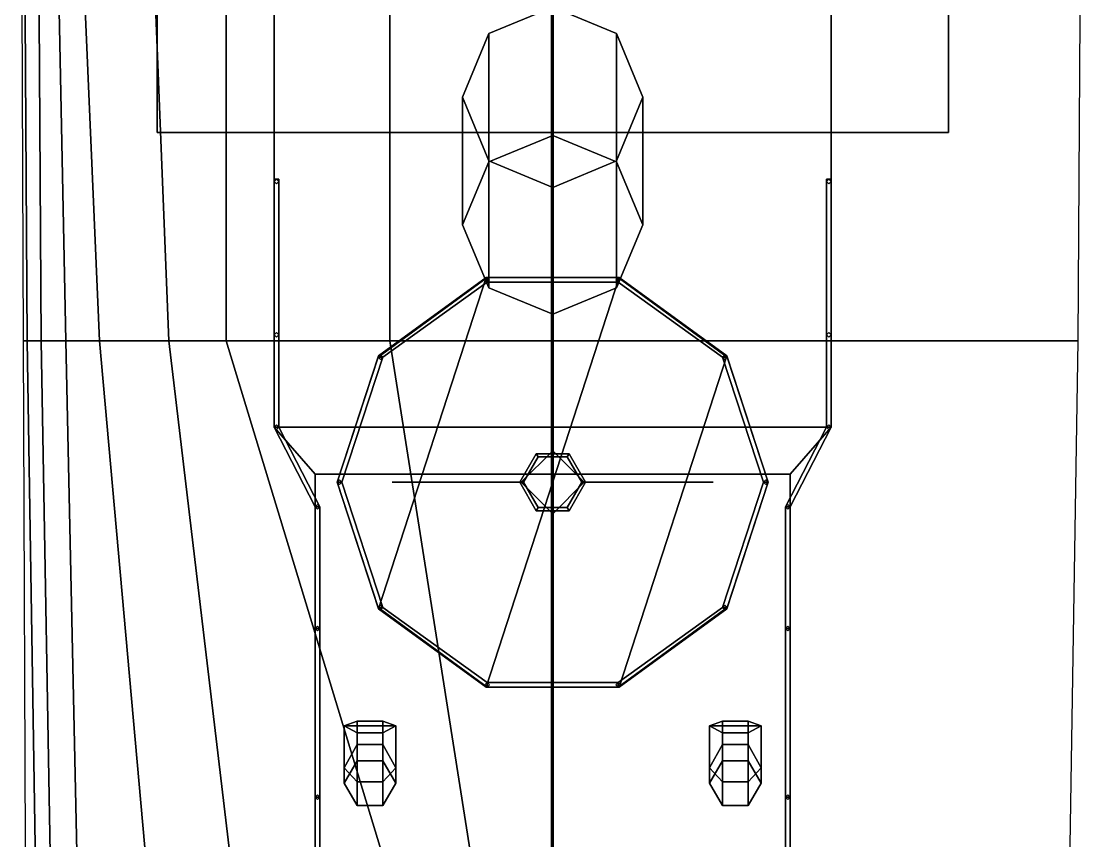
# Model space of a CAD drawing. Extents: x -4.5 to 4.5, y -27.5 to 27.3.
# Drawn here: x -4.54 to 4.52, y -12.48 to -5.48 of the extents above; entities that cross this region are included whole.
import ezdxf

# ---------------------------------------------------------------- set-up
doc = ezdxf.new("R2010")
doc.units = 0
doc.layers.get('0').update_dxf_attribs({"linetype": 'CONTINUOUS'})

msp = doc.modelspace()

# ---------------------------------------------------------------- linework, layer by layer
for points in [[(-3.38, -6.43, 3.41), (-3.38, 1.28, 3.41), (3.38, 1.28, 3.41), (3.38, -6.43, 3.41)], [(3.38, -6.43, 3.41), (3.38, 1.28, 3.41), (-3.38, 1.28, 3.41), (-3.38, -6.43, 3.41)], [(-3.38, -6.43, 4.27), (-3.38, -6.43, 3.41), (-3.38, 1.28, 3.41), (-3.38, 1.28, 4.27)], [(-3.38, 1.28, 4.27), (-3.38, 1.28, 3.41), (-3.38, -6.43, 3.41), (-3.38, -6.43, 4.27)], [(3.38, -6.43, 4.27), (3.38, -6.43, 3.41), (3.38, 1.28, 3.41), (3.38, 1.28, 4.27)], [(3.38, 1.28, 4.27), (3.38, 1.28, 3.41), (3.38, -6.43, 3.41), (3.38, -6.43, 4.27)], [(-2.38, 0.57, 3.41), (-2.38, 0.57, 1.02), (-2.38, -8.95, 1.02), (-2.38, -8.95, 3.41)], [(2.38, -8.95, 1.02), (2.38, 0.57, 1.02), (2.38, 0.57, 3.41), (2.38, -8.95, 3.41)], [(-0.01, -17.25, 10.25), (0.005, -17.25, 10.2587), (0.005, -2.49, 12.69), (-0.01, -2.49, 12.68)], [(0.005, -17.25, 10.2413), (-0.01, -17.25, 10.25), (-0.01, -2.49, 12.68), (0.005, -2.49, 12.67)], [(0.005, -17.25, 10.2587), (0.005, -17.25, 10.2413), (0.005, -2.49, 12.67), (0.005, -2.49, 12.69)], [(-4.54, -3.13, 2.14), (-4.52, -3.13, 1.02), (-4.49, -8.21, 1.08), (-4.52, -8.21, 2.15)], [(-4.52, -3.13, 1.02), (-4.4, -3.13, -1.95), (-4.37, -8.21, -0.57), (-4.49, -8.21, 1.08)], [(4.52, -3.13, 1.02), (-4.52, -3.13, 1.02), (-4.49, -8.21, 1.08), (4.49, -8.21, 1.08)], [(-4.4, -3.13, -1.95), (-4.26, -3.13, -2.62), (-4.16, -8.21, -1.76), (-4.37, -8.21, -0.57)], [(-4.26, -3.13, -2.62), (-4.09, -3.13, -2.93), (-3.87, -8.21, -2.4), (-4.16, -8.21, -1.76)], [(-4.09, -3.13, -2.93), (-3.48, -3.13, -3.38), (-3.28, -8.21, -3.01), (-3.87, -8.21, -2.4)], [(-3.48, -3.13, -3.38), (-2.79, -3.13, -3.63), (-2.79, -8.21, -3.26), (-3.28, -8.21, -3.01)], [(-2.79, -3.13, -3.63), (-1.39, -3.13, -3.93), (-1.39, -8.21, -3.76), (-2.79, -8.21, -3.26)], [(0, -8.21, -4.19), (-1.39, -8.21, -3.76), (-1.39, -3.13, -3.93), (0, -3.13, -4.07)], [(0, -5.36, 3.41), (-0.5445, -5.5855, 3.41), (-0.5445, -6.6808, 11.6458), (0, -6.4575, 11.6772)], [(-0.5445, -5.5855, 3.41), (0, -5.36, 3.41), (0, -6.4575, 11.6772), (-0.5445, -6.6808, 11.6458)], [(0.5445, -5.5855, 3.41), (0, -5.36, 3.41), (0, -6.4575, 11.6772), (0.5445, -6.6808, 11.6458)], [(0, -5.36, 3.41), (0.5445, -5.5855, 3.41), (0.5445, -6.6808, 11.6458), (0, -6.4575, 11.6772)], [(-0.5445, -5.5855, 3.41), (-0.77, -6.13, 3.41), (-0.77, -7.22, 11.57), (-0.5445, -6.6808, 11.6458)], [(-0.77, -6.13, 3.41), (-0.5445, -5.5855, 3.41), (-0.5445, -6.6808, 11.6458), (-0.77, -7.22, 11.57)], [(0.77, -6.13, 3.41), (0.5445, -5.5855, 3.41), (0.5445, -6.6808, 11.6458), (0.77, -7.22, 11.57)], [(0.5445, -5.5855, 3.41), (0.77, -6.13, 3.41), (0.77, -7.22, 11.57), (0.5445, -6.6808, 11.6458)], [(-0.77, -6.13, 3.41), (-0.5445, -6.6745, 3.41), (-0.5445, -7.7592, 11.4942), (-0.77, -7.22, 11.57)], [(-0.5445, -6.6745, 3.41), (-0.77, -6.13, 3.41), (-0.77, -7.22, 11.57), (-0.5445, -7.7592, 11.4942)], [(0.5445, -6.6745, 3.41), (0.77, -6.13, 3.41), (0.77, -7.22, 11.57), (0.5445, -7.7592, 11.4942)], [(0.77, -6.13, 3.41), (0.5445, -6.6745, 3.41), (0.5445, -7.7592, 11.4942), (0.77, -7.22, 11.57)], [(-0.73, -6.43, 4.27), (-0.73, -6.43, 3.41), (-3.38, -6.43, 3.41), (-3.38, -6.43, 4.27)], [(-3.38, -6.43, 4.27), (-3.38, -6.43, 3.41), (-0.73, -6.43, 3.41), (-0.73, -6.43, 4.27)], [(2.38, -8.95, 3.41), (2.38, -6.43, 3.41), (-2.38, -6.43, 3.41), (-2.38, -8.95, 3.41)], [(3.38, -6.43, 4.27), (3.38, -6.43, 3.41), (0.73, -6.43, 3.41), (0.73, -6.43, 4.27)], [(0.73, -6.43, 4.27), (0.73, -6.43, 3.41), (3.38, -6.43, 3.41), (3.38, -6.43, 4.27)], [(-0.5445, -6.6745, 3.41), (0, -6.9, 3.41), (0, -7.9825, 11.4628), (-0.5445, -7.7592, 11.4942)], [(0, -6.9, 3.41), (-0.5445, -6.6745, 3.41), (-0.5445, -7.7592, 11.4942), (0, -7.9825, 11.4628)], [(0, -6.9, 3.41), (0.5445, -6.6745, 3.41), (0.5445, -7.7592, 11.4942), (0, -7.9825, 11.4628)], [(0.5445, -6.6745, 3.41), (0, -6.9, 3.41), (0, -7.9825, 11.4628), (0.5445, -7.7592, 11.4942)], [(-2.36, -6.83, 3.41), (-2.38, -6.85, 3.41), (-2.38, -6.85, 4.22), (-2.36, -6.83, 4.22)], [(-2.34, -8.95, 4.22), (-2.34, -6.83, 4.22), (-2.38, -6.83, 4.22), (-2.38, -8.95, 4.22)], [(-2.38, -8.95, 4.22), (-2.38, -6.83, 4.22), (-2.34, -6.83, 4.22), (-2.34, -8.95, 4.22)], [(-2.38, -6.85, 3.41), (-2.36, -6.87, 3.41), (-2.36, -6.87, 4.22), (-2.38, -6.85, 4.22)], [(-2.34, -6.85, 3.41), (-2.36, -6.83, 3.41), (-2.36, -6.83, 4.22), (-2.34, -6.85, 4.22)], [(-2.36, -6.87, 3.41), (-2.34, -6.85, 3.41), (-2.34, -6.85, 4.22), (-2.36, -6.87, 4.22)], [(2.36, -6.83, 3.41), (2.34, -6.85, 3.41), (2.34, -6.85, 4.22), (2.36, -6.83, 4.22)], [(2.34, -8.95, 4.22), (2.34, -6.83, 4.22), (2.38, -6.83, 4.22), (2.38, -8.95, 4.22)], [(2.38, -8.95, 4.22), (2.38, -6.83, 4.22), (2.34, -6.83, 4.22), (2.34, -8.95, 4.22)], [(2.34, -6.85, 3.41), (2.36, -6.87, 3.41), (2.36, -6.87, 4.22), (2.34, -6.85, 4.22)], [(2.38, -6.85, 3.41), (2.36, -6.83, 3.41), (2.36, -6.83, 4.22), (2.38, -6.85, 4.22)], [(2.36, -6.87, 3.41), (2.38, -6.85, 3.41), (2.38, -6.85, 4.22), (2.36, -6.87, 4.22)], [(-1.84, -9.42, 6.8), (-1.4886, -8.3385, 6.8), (-0.5686, -7.6701, 6.8), (-1.4886, -10.5015, 6.8)], [(-1.4886, -10.5015, 6.8), (-0.5686, -7.6701, 6.8), (-1.4886, -8.3385, 6.8), (-1.84, -9.42, 6.8)], [(-1.49, -8.35, 7.61), (-0.56, -7.67, 7.61), (-0.56, -7.71, 7.61), (-1.45, -8.35, 7.61)], [(-1.45, -8.35, 7.61), (-0.56, -7.71, 7.61), (-0.56, -7.67, 7.61), (-1.49, -8.35, 7.61)], [(-1.4886, -10.5015, 6.8), (-0.5686, -7.6701, 6.8), (0.5686, -7.6701, 6.8), (-0.5686, -11.1699, 6.8)], [(-0.5686, -11.1699, 6.8), (0.5686, -7.6701, 6.8), (-0.5686, -7.6701, 6.8), (-1.4886, -10.5015, 6.8)], [(-0.56, -7.67, 6.8), (-0.58, -7.69, 6.8), (-0.58, -7.69, 7.61), (-0.56, -7.67, 7.61)], [(-0.58, -7.69, 6.8), (-0.56, -7.71, 6.8), (-0.56, -7.71, 7.61), (-0.58, -7.69, 7.61)], [(-0.5686, -11.1699, 6.8), (0.5686, -7.6701, 6.8), (1.4886, -8.3385, 6.8), (0.5686, -11.1699, 6.8)], [(0.5686, -11.1699, 6.8), (1.4886, -8.3385, 6.8), (0.5686, -7.6701, 6.8), (-0.5686, -11.1699, 6.8)], [(-0.54, -7.69, 6.8), (-0.56, -7.67, 6.8), (-0.56, -7.67, 7.61), (-0.54, -7.69, 7.61)], [(-0.56, -7.71, 7.61), (0.56, -7.71, 7.61), (0.56, -7.67, 7.61), (-0.56, -7.67, 7.61)], [(-0.56, -7.67, 7.61), (0.56, -7.67, 7.61), (0.56, -7.71, 7.61), (-0.56, -7.71, 7.61)], [(-0.56, -7.71, 6.8), (-0.54, -7.69, 6.8), (-0.54, -7.69, 7.61), (-0.56, -7.71, 7.61)], [(0.56, -7.67, 6.8), (0.54, -7.69, 6.8), (0.54, -7.69, 7.61), (0.56, -7.67, 7.61)], [(0.54, -7.69, 6.8), (0.56, -7.71, 6.8), (0.56, -7.71, 7.61), (0.54, -7.69, 7.61)], [(0.58, -7.69, 6.8), (0.56, -7.67, 6.8), (0.56, -7.67, 7.61), (0.58, -7.69, 7.61)], [(1.45, -8.35, 7.61), (0.56, -7.71, 7.61), (0.56, -7.67, 7.61), (1.49, -8.35, 7.61)], [(1.49, -8.35, 7.61), (0.56, -7.67, 7.61), (0.56, -7.71, 7.61), (1.45, -8.35, 7.61)], [(0.56, -7.71, 6.8), (0.58, -7.69, 6.8), (0.58, -7.69, 7.61), (0.56, -7.71, 7.61)], [(0, -9.15, 6.21), (0, -8.05, 6.74), (0, -8.05, 6.8), (0, -9.15, 6.8)], [(0, -9.15, 6.8), (0, -8.05, 6.8), (0, -8.05, 6.74), (0, -9.15, 6.21)], [(-2.36, -8.14, 3.41), (-2.38, -8.16, 3.41), (-2.38, -8.16, 4.22), (-2.36, -8.14, 4.22)], [(-2.34, -8.16, 3.41), (-2.36, -8.14, 3.41), (-2.36, -8.14, 4.22), (-2.34, -8.16, 4.22)], [(2.36, -8.14, 3.41), (2.34, -8.16, 3.41), (2.34, -8.16, 4.22), (2.36, -8.14, 4.22)], [(2.38, -8.16, 3.41), (2.36, -8.14, 3.41), (2.36, -8.14, 4.22), (2.38, -8.16, 4.22)], [(-4.52, -8.21, 2.15), (-4.49, -8.21, 1.08), (-4.41, -13.24, 1.11), (-4.5, -13.24, 2.17)], [(-4.49, -8.21, 1.08), (-4.37, -8.21, -0.57), (-4.28, -13.24, -0.14), (-4.41, -13.24, 1.11)], [(4.49, -8.21, 1.08), (-4.49, -8.21, 1.08), (-4.41, -13.24, 1.11), (4.41, -13.24, 1.11)], [(-4.37, -8.21, -0.57), (-4.16, -8.21, -1.76), (-4.05, -13.24, -0.87), (-4.28, -13.24, -0.14)], [(-4.16, -8.21, -1.76), (-3.87, -8.21, -2.4), (-3.42, -13.24, -1.81), (-4.05, -13.24, -0.87)], [(-3.87, -8.21, -2.4), (-3.28, -8.21, -3.01), (-2.68, -13.24, -2.49), (-3.42, -13.24, -1.81)], [(-3.28, -8.21, -3.01), (-2.79, -8.21, -3.26), (-1.26, -13.24, -3.41), (-2.68, -13.24, -2.49)], [(-2.79, -8.21, -3.26), (-1.39, -8.21, -3.76), (-0.6, -13.24, -3.91), (-1.26, -13.24, -3.41)], [(-2.38, -8.16, 3.41), (-2.36, -8.18, 3.41), (-2.36, -8.18, 4.22), (-2.38, -8.16, 4.22)], [(-2.36, -8.18, 3.41), (-2.34, -8.16, 3.41), (-2.34, -8.16, 4.22), (-2.36, -8.18, 4.22)], [(0, -13.24, -4.67), (-0.6, -13.24, -3.91), (-1.39, -8.21, -3.76), (0, -8.21, -4.19)], [(2.34, -8.16, 3.41), (2.36, -8.18, 3.41), (2.36, -8.18, 4.22), (2.34, -8.16, 4.22)], [(2.36, -8.18, 3.41), (2.38, -8.16, 3.41), (2.38, -8.16, 4.22), (2.36, -8.18, 4.22)], [(-1.47, -8.33, 6.8), (-1.49, -8.35, 6.8), (-1.49, -8.35, 7.61), (-1.47, -8.33, 7.61)], [(-1.45, -8.35, 6.8), (-1.47, -8.33, 6.8), (-1.47, -8.33, 7.61), (-1.45, -8.35, 7.61)], [(1.47, -8.33, 6.8), (1.45, -8.35, 6.8), (1.45, -8.35, 7.61), (1.47, -8.33, 7.61)], [(1.49, -8.35, 6.8), (1.47, -8.33, 6.8), (1.47, -8.33, 7.61), (1.49, -8.35, 7.61)], [(-1.49, -8.35, 7.61), (-1.84, -9.42, 7.61), (-1.8, -9.42, 7.61), (-1.45, -8.35, 7.61)], [(-1.45, -8.35, 7.61), (-1.8, -9.42, 7.61), (-1.84, -9.42, 7.61), (-1.49, -8.35, 7.61)], [(-1.49, -8.35, 6.8), (-1.47, -8.37, 6.8), (-1.47, -8.37, 7.61), (-1.49, -8.35, 7.61)], [(-1.47, -8.37, 6.8), (-1.45, -8.35, 6.8), (-1.45, -8.35, 7.61), (-1.47, -8.37, 7.61)], [(0.5686, -11.1699, 6.8), (1.4886, -8.3385, 6.8), (1.84, -9.42, 6.8), (1.4886, -10.5015, 6.8)], [(1.4886, -10.5015, 6.8), (1.84, -9.42, 6.8), (1.4886, -8.3385, 6.8), (0.5686, -11.1699, 6.8)], [(1.45, -8.35, 7.61), (1.8, -9.42, 7.61), (1.84, -9.42, 7.61), (1.49, -8.35, 7.61)], [(1.49, -8.35, 7.61), (1.84, -9.42, 7.61), (1.8, -9.42, 7.61), (1.45, -8.35, 7.61)], [(1.45, -8.35, 6.8), (1.47, -8.37, 6.8), (1.47, -8.37, 7.61), (1.45, -8.35, 7.61)], [(1.47, -8.37, 6.8), (1.49, -8.35, 6.8), (1.49, -8.35, 7.61), (1.47, -8.37, 7.61)], [(-2.36, -8.93, 3.41), (-2.38, -8.95, 3.41), (-2.38, -8.95, 4.22), (-2.36, -8.93, 4.22)], [(2.03, -9.35, 3.41), (2.38, -8.95, 3.41), (-2.38, -8.95, 3.41), (-2.03, -9.35, 3.41)], [(-2.38, -8.95, 3.41), (-2.38, -8.95, 1.02), (-2.03, -9.35, 1.02), (-2.03, -9.35, 3.41)], [(-2.38, -8.95, 3.41), (-2.36, -8.97, 3.41), (-2.36, -8.97, 4.22), (-2.38, -8.95, 4.22)], [(-2.03, -9.63, 4.22), (-2.38, -8.95, 4.22), (-2.34, -8.95, 4.22), (-1.99, -9.63, 4.22)], [(-1.99, -9.63, 4.22), (-2.34, -8.95, 4.22), (-2.38, -8.95, 4.22), (-2.03, -9.63, 4.22)], [(-2.34, -8.95, 3.41), (-2.36, -8.93, 3.41), (-2.36, -8.93, 4.22), (-2.34, -8.95, 4.22)], [(-2.36, -8.97, 3.41), (-2.34, -8.95, 3.41), (-2.34, -8.95, 4.22), (-2.36, -8.97, 4.22)], [(2.03, -9.63, 4.22), (2.38, -8.95, 4.22), (2.34, -8.95, 4.22), (1.99, -9.63, 4.22)], [(1.99, -9.63, 4.22), (2.34, -8.95, 4.22), (2.38, -8.95, 4.22), (2.03, -9.63, 4.22)], [(2.03, -9.35, 1.02), (2.38, -8.95, 1.02), (2.38, -8.95, 3.41), (2.03, -9.35, 3.41)], [(2.36, -8.93, 3.41), (2.34, -8.95, 3.41), (2.34, -8.95, 4.22), (2.36, -8.93, 4.22)], [(2.34, -8.95, 3.41), (2.36, -8.97, 3.41), (2.36, -8.97, 4.22), (2.34, -8.95, 4.22)], [(2.38, -8.95, 3.41), (2.36, -8.93, 3.41), (2.36, -8.93, 4.22), (2.38, -8.95, 4.22)], [(2.36, -8.97, 3.41), (2.38, -8.95, 3.41), (2.38, -8.95, 4.22), (2.36, -8.97, 4.22)], [(0, -9.15, 3.41), (-0.27, -9.42, 3.41), (-0.27, -9.42, 6.8), (0, -9.15, 6.8)], [(0.27, -9.42, 3.41), (0, -9.15, 3.41), (0, -9.15, 6.8), (0.27, -9.42, 6.8)], [(-0.25, -9.42, 6.88), (-0.125, -9.2035, 6.88), (-0.14, -9.1775, 6.85), (-0.28, -9.42, 6.85)], [(-0.14, -9.1775, 6.8), (-0.28, -9.42, 6.8), (-0.28, -9.42, 6.85), (-0.14, -9.1775, 6.85)], [(-0.125, -9.2035, 6.88), (-0.25, -9.42, 6.88), (-0.25, -9.42, 7.49), (-0.125, -9.2035, 7.49)], [(-0.125, -9.2035, 6.88), (0.125, -9.2035, 6.88), (0.14, -9.1775, 6.85), (-0.14, -9.1775, 6.85)], [(0.14, -9.1775, 6.8), (-0.14, -9.1775, 6.8), (-0.14, -9.1775, 6.85), (0.14, -9.1775, 6.85)], [(0.125, -9.2035, 6.88), (-0.125, -9.2035, 6.88), (-0.125, -9.2035, 7.49), (0.125, -9.2035, 7.49)], [(0.125, -9.2035, 6.88), (0.25, -9.42, 6.88), (0.28, -9.42, 6.85), (0.14, -9.1775, 6.85)], [(0.25, -9.42, 6.88), (0.125, -9.2035, 6.88), (0.125, -9.2035, 7.49), (0.25, -9.42, 7.49)], [(0.28, -9.42, 6.8), (0.14, -9.1775, 6.8), (0.14, -9.1775, 6.85), (0.28, -9.42, 6.85)], [(2.03, -16.83, 3.67), (2.03, -9.35, 3.41), (-2.03, -9.35, 3.41), (-2.03, -16.83, 3.67)], [(-2.03, -9.35, 3.41), (-2.03, -9.35, 1.02), (-2.03, -16.83, 1.17), (-2.03, -16.83, 3.67)], [(-1.82, -9.4, 6.8), (-1.84, -9.42, 6.8), (-1.84, -9.42, 7.61), (-1.82, -9.4, 7.61)], [(-1.84, -9.42, 6.8), (-1.82, -9.44, 6.8), (-1.82, -9.44, 7.61), (-1.84, -9.42, 7.61)], [(-1.8, -9.42, 7.61), (-1.45, -10.49, 7.61), (-1.49, -10.49, 7.61), (-1.84, -9.42, 7.61)], [(-1.84, -9.42, 7.61), (-1.49, -10.49, 7.61), (-1.45, -10.49, 7.61), (-1.8, -9.42, 7.61)], [(-1.8, -9.42, 6.8), (-1.82, -9.4, 6.8), (-1.82, -9.4, 7.61), (-1.8, -9.42, 7.61)], [(-1.82, -9.44, 6.8), (-1.8, -9.42, 6.8), (-1.8, -9.42, 7.61), (-1.82, -9.44, 7.61)], [(-0.27, -9.42, 6.8), (-1.37, -9.42, 6.8), (-1.37, -9.42, 6.74), (-0.27, -9.42, 6.21)], [(-0.27, -9.42, 6.21), (-1.37, -9.42, 6.74), (-1.37, -9.42, 6.8), (-0.27, -9.42, 6.8)], [(-0.125, -9.6365, 6.88), (-0.25, -9.42, 6.88), (-0.28, -9.42, 6.85), (-0.14, -9.6625, 6.85)], [(-0.28, -9.42, 6.8), (-0.14, -9.6625, 6.8), (-0.14, -9.6625, 6.85), (-0.28, -9.42, 6.85)], [(-0.27, -9.42, 3.41), (0, -9.69, 3.42), (0, -9.69, 6.8), (-0.27, -9.42, 6.8)], [(-0.25, -9.42, 6.88), (-0.125, -9.6365, 6.88), (-0.125, -9.6365, 7.49), (-0.25, -9.42, 7.49)], [(0, -9.69, 3.42), (0.27, -9.42, 3.41), (0.27, -9.42, 6.8), (0, -9.69, 6.8)], [(0.125, -9.6365, 6.88), (0.25, -9.42, 6.88), (0.25, -9.42, 7.49), (0.125, -9.6365, 7.49)], [(0.25, -9.42, 6.88), (0.125, -9.6365, 6.88), (0.14, -9.6625, 6.85), (0.28, -9.42, 6.85)], [(0.14, -9.6625, 6.8), (0.28, -9.42, 6.8), (0.28, -9.42, 6.85), (0.14, -9.6625, 6.85)], [(0.27, -9.42, 6.8), (1.37, -9.42, 6.8), (1.37, -9.42, 6.74), (0.27, -9.42, 6.21)], [(0.27, -9.42, 6.21), (1.37, -9.42, 6.74), (1.37, -9.42, 6.8), (0.27, -9.42, 6.8)], [(1.84, -9.42, 7.61), (1.49, -10.49, 7.61), (1.45, -10.49, 7.61), (1.8, -9.42, 7.61)], [(1.8, -9.42, 7.61), (1.45, -10.49, 7.61), (1.49, -10.49, 7.61), (1.84, -9.42, 7.61)], [(1.82, -9.4, 6.8), (1.8, -9.42, 6.8), (1.8, -9.42, 7.61), (1.82, -9.4, 7.61)], [(1.8, -9.42, 6.8), (1.82, -9.44, 6.8), (1.82, -9.44, 7.61), (1.8, -9.42, 7.61)], [(1.84, -9.42, 6.8), (1.82, -9.4, 6.8), (1.82, -9.4, 7.61), (1.84, -9.42, 7.61)], [(1.82, -9.44, 6.8), (1.84, -9.42, 6.8), (1.84, -9.42, 7.61), (1.82, -9.44, 7.61)], [(2.03, -16.83, 1.17), (2.03, -9.35, 1.02), (2.03, -9.35, 3.41), (2.03, -16.83, 3.67)], [(-2.01, -9.61, 3.41), (-2.03, -9.63, 3.41), (-2.03, -9.63, 4.22), (-2.01, -9.61, 4.22)], [(-2.03, -9.63, 3.41), (-2.01, -9.65, 3.41), (-2.01, -9.65, 4.22), (-2.03, -9.63, 4.22)], [(-2.03, -10.67, 4.26), (-2.03, -9.63, 4.22), (-1.99, -9.63, 4.22), (-1.99, -10.67, 4.26)], [(-1.99, -10.67, 4.26), (-1.99, -9.63, 4.22), (-2.03, -9.63, 4.22), (-2.03, -10.67, 4.26)], [(-1.99, -9.63, 3.41), (-2.01, -9.61, 3.41), (-2.01, -9.61, 4.22), (-1.99, -9.63, 4.22)], [(-2.01, -9.65, 3.41), (-1.99, -9.63, 3.41), (-1.99, -9.63, 4.22), (-2.01, -9.65, 4.22)], [(0.125, -9.6365, 6.88), (-0.125, -9.6365, 6.88), (-0.14, -9.6625, 6.85), (0.14, -9.6625, 6.85)], [(-0.14, -9.6625, 6.8), (0.14, -9.6625, 6.8), (0.14, -9.6625, 6.85), (-0.14, -9.6625, 6.85)], [(-0.125, -9.6365, 6.88), (0.125, -9.6365, 6.88), (0.125, -9.6365, 7.49), (-0.125, -9.6365, 7.49)], [(0, -9.69, 6.8), (0, -10.79, 6.8), (0, -10.79, 6.74), (0, -9.69, 6.21)], [(0, -9.69, 6.21), (0, -10.79, 6.74), (0, -10.79, 6.8), (0, -9.69, 6.8)], [(2.01, -9.61, 3.41), (1.99, -9.63, 3.41), (1.99, -9.63, 4.22), (2.01, -9.61, 4.22)], [(1.99, -9.63, 3.41), (2.01, -9.65, 3.41), (2.01, -9.65, 4.22), (1.99, -9.63, 4.22)], [(2.03, -10.67, 4.26), (2.03, -9.63, 4.22), (1.99, -9.63, 4.22), (1.99, -10.67, 4.26)], [(1.99, -10.67, 4.26), (1.99, -9.63, 4.22), (2.03, -9.63, 4.22), (2.03, -10.67, 4.26)], [(2.03, -9.63, 3.41), (2.01, -9.61, 3.41), (2.01, -9.61, 4.22), (2.03, -9.63, 4.22)], [(2.01, -9.65, 3.41), (2.03, -9.63, 3.41), (2.03, -9.63, 4.22), (2.01, -9.65, 4.22)], [(-1.47, -10.47, 6.8), (-1.49, -10.49, 6.8), (-1.49, -10.49, 7.61), (-1.47, -10.47, 7.61)], [(-1.49, -10.49, 7.61), (-0.56, -11.17, 7.61), (-0.56, -11.13, 7.61), (-1.45, -10.49, 7.61)], [(-1.45, -10.49, 7.61), (-0.56, -11.13, 7.61), (-0.56, -11.17, 7.61), (-1.49, -10.49, 7.61)], [(-1.49, -10.49, 6.8), (-1.47, -10.51, 6.8), (-1.47, -10.51, 7.61), (-1.49, -10.49, 7.61)], [(-1.45, -10.49, 6.8), (-1.47, -10.47, 6.8), (-1.47, -10.47, 7.61), (-1.45, -10.49, 7.61)], [(-1.47, -10.51, 6.8), (-1.45, -10.49, 6.8), (-1.45, -10.49, 7.61), (-1.47, -10.51, 7.61)], [(1.49, -10.49, 7.61), (0.56, -11.17, 7.61), (0.56, -11.13, 7.61), (1.45, -10.49, 7.61)], [(1.45, -10.49, 7.61), (0.56, -11.13, 7.61), (0.56, -11.17, 7.61), (1.49, -10.49, 7.61)], [(1.47, -10.47, 6.8), (1.45, -10.49, 6.8), (1.45, -10.49, 7.61), (1.47, -10.47, 7.61)], [(1.45, -10.49, 6.8), (1.47, -10.51, 6.8), (1.47, -10.51, 7.61), (1.45, -10.49, 7.61)], [(1.49, -10.49, 6.8), (1.47, -10.47, 6.8), (1.47, -10.47, 7.61), (1.49, -10.49, 7.61)], [(1.47, -10.51, 6.8), (1.49, -10.49, 6.8), (1.49, -10.49, 7.61), (1.47, -10.51, 7.61)], [(-2.01, -10.65, 3.45), (-2.03, -10.67, 3.45), (-2.03, -10.67, 4.26), (-2.01, -10.65, 4.26)], [(-2.03, -10.67, 3.45), (-2.01, -10.69, 3.45), (-2.01, -10.69, 4.26), (-2.03, -10.67, 4.26)], [(-1.99, -12.11, 4.31), (-1.99, -10.67, 4.26), (-2.03, -10.67, 4.26), (-2.03, -12.11, 4.31)], [(-2.03, -12.11, 4.31), (-2.03, -10.67, 4.26), (-1.99, -10.67, 4.26), (-1.99, -12.11, 4.31)], [(-1.99, -10.67, 3.45), (-2.01, -10.65, 3.45), (-2.01, -10.65, 4.26), (-1.99, -10.67, 4.26)], [(-2.01, -10.69, 3.45), (-1.99, -10.67, 3.45), (-1.99, -10.67, 4.26), (-2.01, -10.69, 4.26)], [(2.01, -10.65, 3.45), (1.99, -10.67, 3.45), (1.99, -10.67, 4.26), (2.01, -10.65, 4.26)], [(1.99, -10.67, 3.45), (2.01, -10.69, 3.45), (2.01, -10.69, 4.26), (1.99, -10.67, 4.26)], [(1.99, -12.11, 4.31), (1.99, -10.67, 4.26), (2.03, -10.67, 4.26), (2.03, -12.11, 4.31)], [(2.03, -12.11, 4.31), (2.03, -10.67, 4.26), (1.99, -10.67, 4.26), (1.99, -12.11, 4.31)], [(2.03, -10.67, 3.45), (2.01, -10.65, 3.45), (2.01, -10.65, 4.26), (2.03, -10.67, 4.26)], [(2.01, -10.69, 3.45), (2.03, -10.67, 3.45), (2.03, -10.67, 4.26), (2.01, -10.69, 4.26)], [(-0.56, -11.13, 6.8), (-0.58, -11.15, 6.8), (-0.58, -11.15, 7.61), (-0.56, -11.13, 7.61)], [(-0.54, -11.15, 6.8), (-0.56, -11.13, 6.8), (-0.56, -11.13, 7.61), (-0.54, -11.15, 7.61)], [(0.56, -11.13, 7.61), (-0.56, -11.13, 7.61), (-0.56, -11.17, 7.61), (0.56, -11.17, 7.61)], [(0.56, -11.17, 7.61), (-0.56, -11.17, 7.61), (-0.56, -11.13, 7.61), (0.56, -11.13, 7.61)], [(0.56, -11.13, 6.8), (0.54, -11.15, 6.8), (0.54, -11.15, 7.61), (0.56, -11.13, 7.61)], [(0.58, -11.15, 6.8), (0.56, -11.13, 6.8), (0.56, -11.13, 7.61), (0.58, -11.15, 7.61)], [(-0.58, -11.15, 6.8), (-0.56, -11.17, 6.8), (-0.56, -11.17, 7.61), (-0.58, -11.15, 7.61)], [(-0.56, -11.17, 6.8), (-0.54, -11.15, 6.8), (-0.54, -11.15, 7.61), (-0.56, -11.17, 7.61)], [(0.54, -11.15, 6.8), (0.56, -11.17, 6.8), (0.56, -11.17, 7.61), (0.54, -11.15, 7.61)], [(0.56, -11.17, 6.8), (0.58, -11.15, 6.8), (0.58, -11.15, 7.61), (0.56, -11.17, 7.61)], [(-1.67, -11.46, 6.52), (-1.78, -11.5, 5.93), (-1.78, -11.86, 5.93), (-1.67, -11.98, 6.2)], [(-1.34, -11.5, 5.93), (-1.78, -11.5, 5.93), (-1.67, -11.46, 6.52), (-1.45, -11.46, 6.52)], [(-1.78, -11.5, 5.93), (-1.67, -11.56, 5.41), (-1.67, -11.66, 5.42), (-1.78, -11.86, 5.93)], [(-1.45, -11.56, 5.41), (-1.67, -11.56, 5.41), (-1.78, -11.5, 5.93), (-1.34, -11.5, 5.93)], [(-1.45, -11.46, 6.52), (-1.67, -11.46, 6.52), (-1.67, -11.98, 6.2), (-1.45, -11.98, 6.2)], [(-1.34, -11.5, 5.93), (-1.45, -11.46, 6.52), (-1.45, -11.98, 6.2), (-1.34, -11.86, 5.93)], [(-1.45, -11.56, 5.41), (-1.34, -11.5, 5.93), (-1.34, -11.86, 5.93), (-1.45, -11.66, 5.42)], [(1.45, -11.46, 6.52), (1.34, -11.5, 5.93), (1.34, -11.86, 5.93), (1.45, -11.98, 6.2)], [(1.78, -11.5, 5.93), (1.34, -11.5, 5.93), (1.45, -11.46, 6.52), (1.67, -11.46, 6.52)], [(1.34, -11.5, 5.93), (1.45, -11.56, 5.41), (1.45, -11.66, 5.42), (1.34, -11.86, 5.93)], [(1.67, -11.56, 5.41), (1.45, -11.56, 5.41), (1.34, -11.5, 5.93), (1.78, -11.5, 5.93)], [(1.67, -11.46, 6.52), (1.45, -11.46, 6.52), (1.45, -11.98, 6.2), (1.67, -11.98, 6.2)], [(1.78, -11.5, 5.93), (1.67, -11.46, 6.52), (1.67, -11.98, 6.2), (1.78, -11.86, 5.93)], [(1.67, -11.56, 5.41), (1.78, -11.5, 5.93), (1.78, -11.86, 5.93), (1.67, -11.66, 5.42)], [(-1.67, -11.56, 5.41), (-1.45, -11.56, 5.41), (-1.45, -11.66, 5.42), (-1.67, -11.66, 5.42)], [(1.45, -11.56, 5.41), (1.67, -11.56, 5.41), (1.67, -11.66, 5.42), (1.45, -11.66, 5.42)], [(-1.78, -11.86, 5.93), (-1.67, -11.66, 5.42), (-1.67, -11.7995, 5.33), (-1.78, -11.99, 5.51)], [(-1.67, -11.66, 5.42), (-1.45, -11.66, 5.42), (-1.45, -11.7995, 5.33), (-1.67, -11.7995, 5.33)], [(-1.45, -11.66, 5.42), (-1.34, -11.86, 5.93), (-1.34, -11.99, 5.51), (-1.45, -11.7995, 5.33)], [(1.34, -11.86, 5.93), (1.45, -11.66, 5.42), (1.45, -11.7995, 5.33), (1.34, -11.99, 5.51)], [(1.45, -11.66, 5.42), (1.67, -11.66, 5.42), (1.67, -11.7995, 5.33), (1.45, -11.7995, 5.33)], [(1.67, -11.66, 5.42), (1.78, -11.86, 5.93), (1.78, -11.99, 5.51), (1.67, -11.7995, 5.33)], [(-1.67, -11.7995, 3.49), (-1.78, -11.99, 3.5), (-1.78, -11.99, 5.51), (-1.67, -11.7995, 5.33)], [(-1.67, -11.98, 6.2), (-1.78, -11.86, 5.93), (-1.78, -11.99, 5.51), (-1.67, -12.1805, 5.7)], [(-1.45, -11.7995, 3.49), (-1.67, -11.7995, 3.49), (-1.67, -11.7995, 5.33), (-1.45, -11.7995, 5.33)], [(-1.34, -11.99, 3.5), (-1.45, -11.7995, 3.49), (-1.45, -11.7995, 5.33), (-1.34, -11.99, 5.51)], [(-1.34, -11.86, 5.93), (-1.45, -11.98, 6.2), (-1.45, -12.1805, 5.7), (-1.34, -11.99, 5.51)], [(1.45, -11.7995, 3.49), (1.34, -11.99, 3.5), (1.34, -11.99, 5.51), (1.45, -11.7995, 5.33)], [(1.45, -11.98, 6.2), (1.34, -11.86, 5.93), (1.34, -11.99, 5.51), (1.45, -12.1805, 5.7)], [(1.67, -11.7995, 3.49), (1.45, -11.7995, 3.49), (1.45, -11.7995, 5.33), (1.67, -11.7995, 5.33)], [(1.78, -11.99, 3.5), (1.67, -11.7995, 3.49), (1.67, -11.7995, 5.33), (1.78, -11.99, 5.51)], [(1.78, -11.86, 5.93), (1.67, -11.98, 6.2), (1.67, -12.1805, 5.7), (1.78, -11.99, 5.51)], [(-1.78, -11.99, 3.5), (-1.67, -12.1805, 3.5), (-1.67, -12.1805, 5.7), (-1.78, -11.99, 5.51)], [(-1.45, -11.98, 6.2), (-1.67, -11.98, 6.2), (-1.67, -12.1805, 5.7), (-1.45, -12.1805, 5.7)], [(-1.45, -12.1805, 3.5), (-1.34, -11.99, 3.5), (-1.34, -11.99, 5.51), (-1.45, -12.1805, 5.7)], [(1.34, -11.99, 3.5), (1.45, -12.1805, 3.5), (1.45, -12.1805, 5.7), (1.34, -11.99, 5.51)], [(1.67, -11.98, 6.2), (1.45, -11.98, 6.2), (1.45, -12.1805, 5.7), (1.67, -12.1805, 5.7)], [(1.67, -12.1805, 3.5), (1.78, -11.99, 3.5), (1.78, -11.99, 5.51), (1.67, -12.1805, 5.7)], [(-2.01, -12.09, 3.5), (-2.03, -12.11, 3.5), (-2.03, -12.11, 4.31), (-2.01, -12.09, 4.31)], [(-2.03, -12.11, 3.5), (-2.01, -12.13, 3.5), (-2.01, -12.13, 4.31), (-2.03, -12.11, 4.31)], [(-1.99, -13.77, 4.37), (-1.99, -12.11, 4.31), (-2.03, -12.11, 4.31), (-2.03, -13.77, 4.37)], [(-2.03, -13.77, 4.37), (-2.03, -12.11, 4.31), (-1.99, -12.11, 4.31), (-1.99, -13.77, 4.37)], [(-1.99, -12.11, 3.5), (-2.01, -12.09, 3.5), (-2.01, -12.09, 4.31), (-1.99, -12.11, 4.31)], [(-2.01, -12.13, 3.5), (-1.99, -12.11, 3.5), (-1.99, -12.11, 4.31), (-2.01, -12.13, 4.31)], [(2.01, -12.09, 3.5), (1.99, -12.11, 3.5), (1.99, -12.11, 4.31), (2.01, -12.09, 4.31)], [(1.99, -12.11, 3.5), (2.01, -12.13, 3.5), (2.01, -12.13, 4.31), (1.99, -12.11, 4.31)], [(2.03, -13.77, 4.37), (2.03, -12.11, 4.31), (1.99, -12.11, 4.31), (1.99, -13.77, 4.37)], [(1.99, -13.77, 4.37), (1.99, -12.11, 4.31), (2.03, -12.11, 4.31), (2.03, -13.77, 4.37)], [(2.03, -12.11, 3.5), (2.01, -12.09, 3.5), (2.01, -12.09, 4.31), (2.03, -12.11, 4.31)], [(2.01, -12.13, 3.5), (2.03, -12.11, 3.5), (2.03, -12.11, 4.31), (2.01, -12.13, 4.31)], [(-1.67, -12.1805, 3.5), (-1.45, -12.1805, 3.5), (-1.45, -12.1805, 5.7), (-1.67, -12.1805, 5.7)], [(1.45, -12.1805, 3.5), (1.67, -12.1805, 3.5), (1.67, -12.1805, 5.7), (1.45, -12.1805, 5.7)]]:
    msp.add_3dface(points)

doc.saveas('drawing.dxf')
